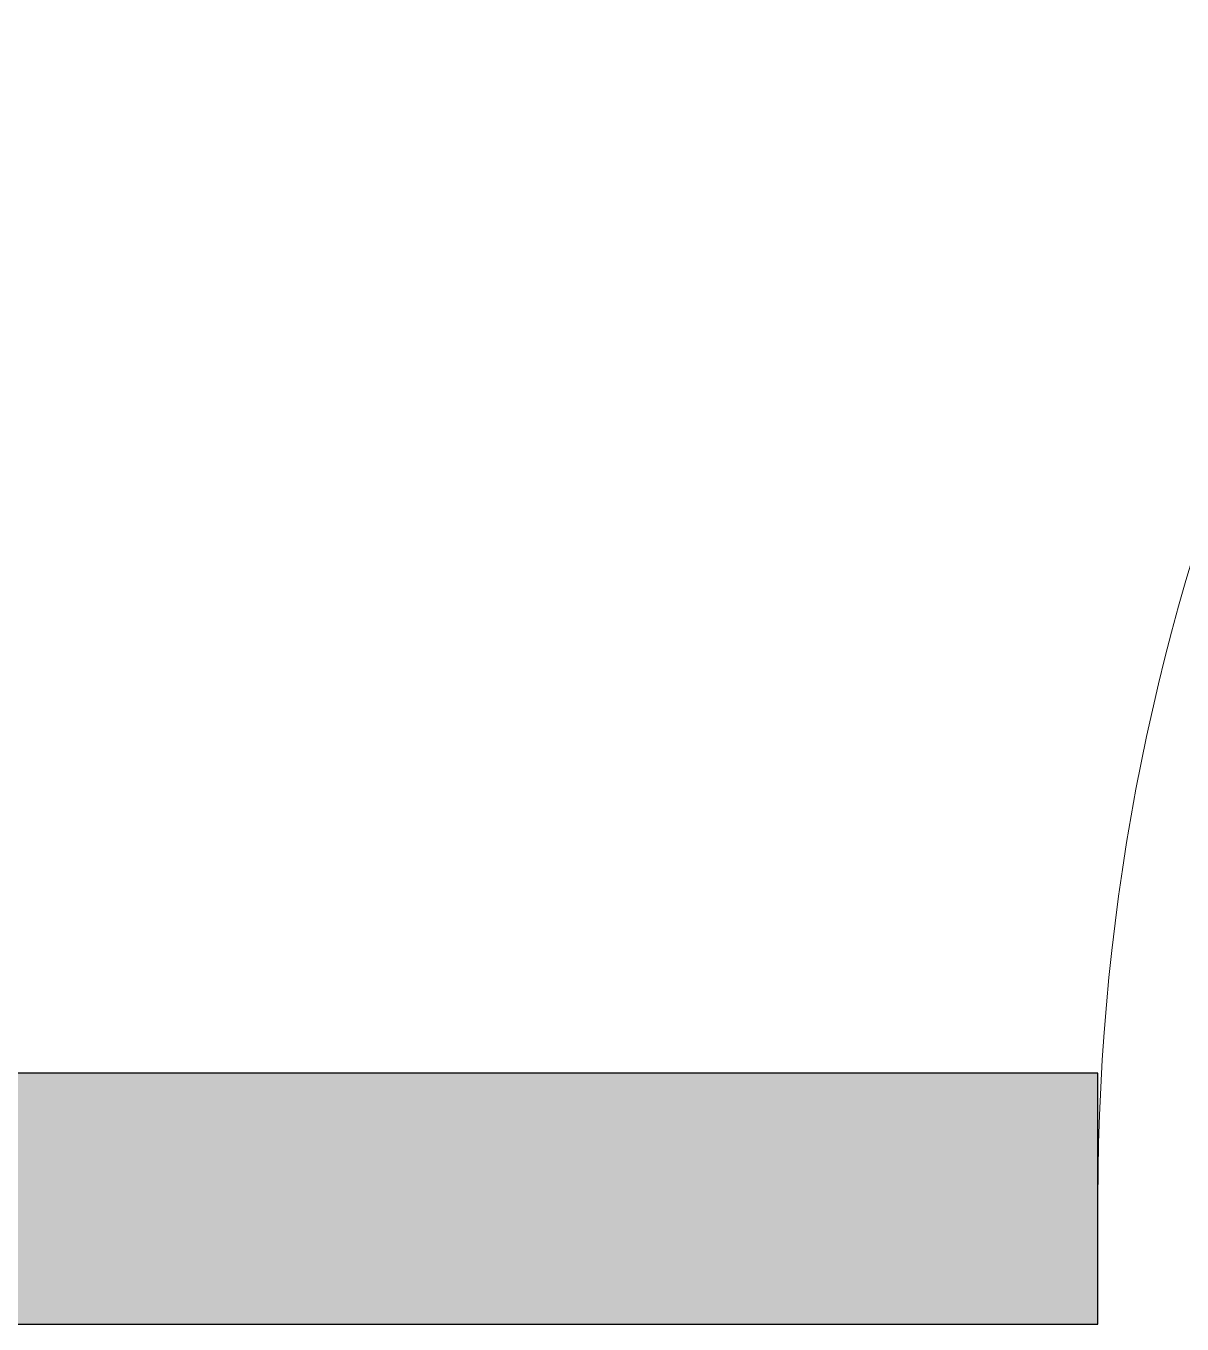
# Model space of a CAD drawing. Header units: millimetres. Extents: x -4 to 86791, y -1 to 44030.
# Drawn here: x 56591 to 57052, y 27468 to 27985 of the extents above; entities that cross this region are included whole.
import ezdxf

# ---------------------------------------------------------------- set-up
doc = ezdxf.new("R2010")
doc.units = ezdxf.units.MM
for name, color, linetype in [('PUB_HATCH', 8, 'Continuous'), ('WALL', 9, 'Continuous'), ('WINDOW', 4, 'Continuous')]:
    doc.layers.add(name, color=color, linetype=linetype)

# ---------------------------------------------------------------- blocks, each defined once
blk = doc.blocks.new('$DorLib2D$00000001')
at = {"lineweight": 13}
blk.add_arc((0.475, 0), 0.975, 91.46928, 180, dxfattribs=at)

msp = doc.modelspace()

# ---------------------------------------------------------------- hatches: boundary and pattern name
at = {"layer": 'PUB_HATCH'}
msp.add_hatch(color=256, dxfattribs=at).paths.add_polyline_path([(55168.41, 27467.6), (57018.41, 27467.6), (57018.41, 27567.6), (55218.41, 27567.6), (55168.41, 27534.27)])

# ---------------------------------------------------------------- linework, layer by layer
at = {"layer": 'WALL'}
for p, q in [((57018.41, 27567.6), (55218.41, 27567.6)), ((57018.41, 27467.6), (57018.41, 27567.6)), ((55168.41, 27467.6), (57018.41, 27467.6))]:
    msp.add_line(p, q, dxfattribs=at)

# ---------------------------------------------------------------- block references
at = {"layer": 'WINDOW', "xscale": 900, "yscale": 900, "zscale": 900}
msp.add_blockref('$DorLib2D$00000001', (57468.41, 27517.6), dxfattribs=at)

doc.saveas('drawing.dxf')
